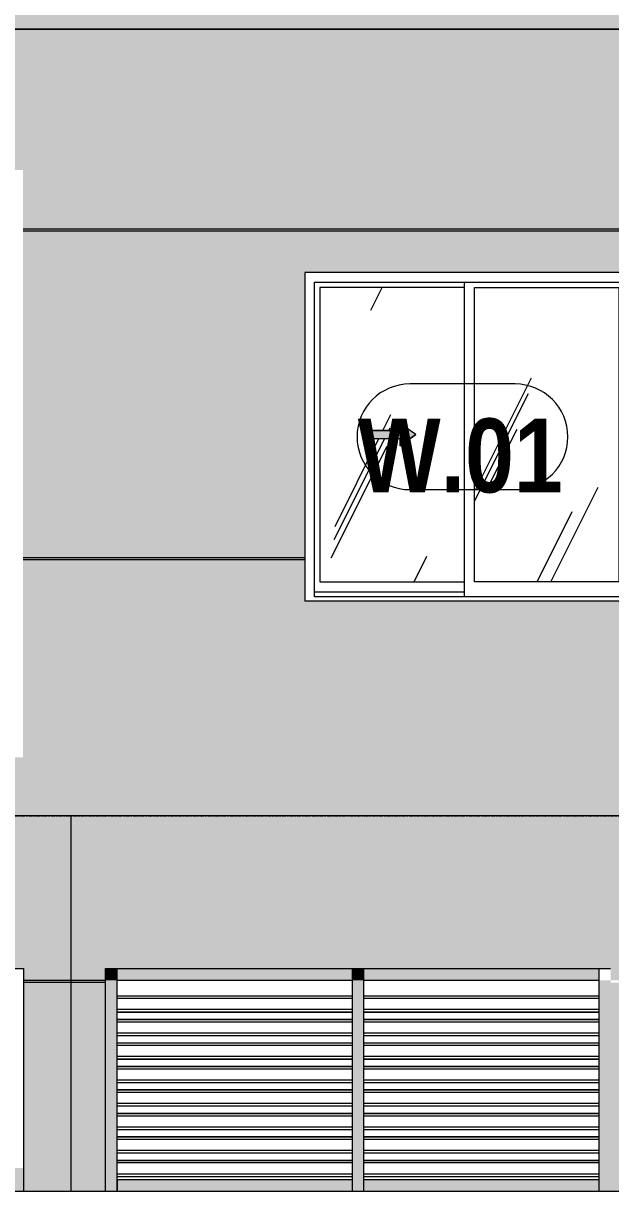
# Model space of a CAD drawing. Header units: millimetres. Extents: x 9199 to 175431, y -4466 to 35300.
# Drawn here: x 73037 to 75537, y 600 to 5575 of the extents above; entities that cross this region are included whole.
import ezdxf

# ---------------------------------------------------------------- set-up
doc = ezdxf.new("R2010")
doc.units = ezdxf.units.MM
doc.linetypes.add('1 NÉT CALL OUT', pattern=[6, 3, -3])
doc.linetypes.add('Centre', pattern=[31.75, 6.35, -4.7625, 15.875, -4.7625])
for name, color, linetype, lineweight in [('A-DETL-GENF', 92, 'Continuous', 9), ('A-DETL-GENF-1', 92, '1 NÉT CALL OUT', 9), ('A-FLOR-LEVL-2', 51, 'Centre', 9), ('A-GLAZ', 151, 'Continuous', 9), ('A-GLAZ-3', 7, '1 NÉT CALL OUT', 9), ('A-GLAZ-CWMG', 51, 'Continuous', 9), ('A-GLAZ-IDEN', 152, 'Continuous', 9), ('A-WALL', 113, 'Continuous', 9), ('A-WALL-PATT', 111, 'Continuous', 9), ('A-WALL-PATT-2', 111, 'Continuous', 5)]:
    doc.layers.add(name, color=color, linetype=linetype, lineweight=lineweight)
doc.styles.add('Arial_B_1', font='arialbd.ttf', dxfattribs={"width": 0.85, "height": 315})
pattern_1 = [(63.435, (53179.2, 1304.34), (-0.001, 1524.001), [532.46, -2875.3]), (63.435, (51655.2, 1304.34), (-0.001, 1524.001), [532.46, -2875.3]), (63.435, (53908.74, 1598.8), (-0.001, 1524.001), [532.46, -2875.3]), (63.435, (52384.74, 1598.8), (-0.001, 1524.001), [532.46, -2875.3]), (63.435, (53798.3, 1494.84), (-0.001, 1524.001), [532.46, -2875.3]), (63.435, (52274.3, 1494.84), (-0.001, 1524.001), [532.46, -2875.3]), (63.435, (53685.8, 2090.1), (-0.001, 1524.001), [258.8, -3148.965]), (63.435, (52161.8, 2090.1), (-0.001, 1524.001), [258.8, -3148.965]), (63.435, (53612.15, 1997.95), (-0.001, 1524.001), [532.46, -2875.3]), (63.435, (52088.15, 1997.95), (-0.001, 1524.001), [532.46, -2875.3]), (63.435, (53625.14, 2064.1), (-0.001, 1524.001), [532.46, -2875.3]), (63.435, (52101.14, 2064.1), (-0.001, 1524.001), [532.46, -2875.3]), (63.435, (53010.3, 1773.94), (-0.001, 1524.001), [532.46, -2875.3]), (63.435, (51486.3, 1773.94), (-0.001, 1524.001), [532.46, -2875.3]), (63.435, (53023.3, 1851.9), (-0.001, 1524.001), [532.46, -2875.3]), (63.435, (51499.3, 1851.9), (-0.001, 1524.001), [532.46, -2875.3]), (63.435, (53026.8, 1908.1), (-0.001, 1524.001), [532.46, -2875.3]), (63.435, (51502.8, 1908.1), (-0.001, 1524.001), [532.46, -2875.3])]

# ---------------------------------------------------------------- blocks, each defined once
blk = doc.blocks.new('1_FAMILY RVT - W01-WxH 1400x1400xmm-V6-TKCS_MẶT ĐỨNG HƯỚNG ĐÔNG')
at = {"layer": 'A-DETL-GENF-1'}
blk.add_hatch(color=256, dxfattribs=at).paths.add_polyline_path([(74639.8, 3776.5), (74707.5, 3823.9), (74639.8, 3871.4), (74639.8, 3840.9), (74504.3, 3840.9), (74504.3, 3807), (74639.8, 3807)])
at = {"layer": 'A-GLAZ'}
h = blk.add_hatch(dxfattribs=at)
h.set_pattern_fill('FP_1', color=256, style=0, pattern_type=2)
h.set_pattern_definition(pattern_1)
h.paths.add_polyline_path([(74913.1, 3197), (74913.1, 4450.9), (74298.8, 4450.9), (74298.8, 3197), (74409.6, 3197)])
h.paths.add_polyline_path([(74639.8, 3776.5), (74639.8, 3807), (74504.3, 3807), (74504.3, 3840.9), (74639.8, 3840.9), (74639.8, 3871.4), (74707.5, 3823.9), (74683.4, 3807)])
h = blk.add_hatch(dxfattribs=at)
h.set_pattern_fill('FP_1', color=256, style=0, pattern_type=2)
h.set_pattern_definition(pattern_1)
h.paths.add_polyline_path([(75571.8, 3197), (75571.8, 4450.9), (74957.5, 4450.9), (74957.5, 3197)])
at = {"layer": 'A-DETL-GENF'}
for p, q in [((74504.3, 3840.9), (74504.3, 3807)), ((74504.3, 3840.9), (74639.8, 3840.9)), ((74639.8, 3840.9), (74504.3, 3840.9)), ((74504.3, 3840.9), (74504.3, 3807)), ((74639.8, 3871.4), (74639.8, 3840.9)), ((74707.5, 3823.9), (74639.8, 3871.4)), ((74707.5, 3823.9), (74639.8, 3871.4)), ((74639.8, 3871.4), (74639.8, 3840.9)), ((74504.3, 3807), (74639.8, 3807)), ((74504.3, 3807), (74639.8, 3807)), ((74707.5, 3823.9), (74639.8, 3776.5)), ((74639.8, 3776.5), (74707.5, 3823.9)), ((74639.8, 3807), (74639.8, 3776.5)), ((74639.8, 3807), (74639.8, 3776.5))]:
    blk.add_line(p, q, dxfattribs=at)
at = {"layer": 'A-GLAZ'}
for p, q in [((75635.3, 4514.4), (74235.3, 4514.4)), ((74235.3, 4514.4), (74235.3, 3114.4)), ((75635.3, 4514.4), (75635.3, 3114.4)), ((74276.2, 4473.5), (75594.4, 4473.5)), ((74276.2, 3133.5), (74276.2, 4473.5)), ((74298.8, 4450.9), (74298.8, 3197)), ((74913.1, 4450.9), (74298.8, 4450.9)), ((74913.1, 4473.5), (74913.1, 3133.5)), ((74957.5, 3197), (74957.5, 4450.9)), ((74957.5, 4450.9), (75571.8, 4450.9)), ((75571.8, 4450.9), (75571.8, 3197)), ((75594.4, 3133.5), (75594.4, 4473.5)), ((74298.8, 3197), (74913.1, 3197)), ((75571.8, 3197), (74957.5, 3197)), ((74913.1, 3152.5), (74276.2, 3152.5)), ((74913.1, 3152.5), (74276.2, 3152.5)), ((75635.3, 3114.4), (74235.3, 3114.4)), ((75594.4, 3133.5), (74276.2, 3133.5))]:
    blk.add_line(p, q, dxfattribs=at)
blk = doc.blocks.new('Rectangular Mullion - 50 x 100mm-V85-TKCS_MẶT ĐỨNG HƯỚNG ĐÔNG')
at = {"layer": 'A-GLAZ-CWMG'}
blk.add_hatch(color=256, dxfattribs=at).paths.add_polyline_path([(45161.9, 600), (45161.9, 700), (45111.9, 700), (45111.9, 600)])
blk.add_line((45111.9, 700), (45111.9, 600), dxfattribs=at)
blk = doc.blocks.new('Rectangular Mullion - 50 x 100mm-3802525-TKCS_MẶT ĐỨNG HƯỚNG ĐÔNG')
at = {"layer": 'A-GLAZ-CWMG'}
blk.add_hatch(color=256, dxfattribs=at).paths.add_polyline_path([(77584.1, 1500), (77836.9, 1500), (77836.9, 1550), (76836.9, 1550), (76836.9, 1500), (77055, 1500)])
for p, q in [((76836.9, 1500), (76836.9, 1550)), ((77836.9, 1550), (77836.9, 1500)), ((76836.9, 1500), (77836.9, 1500))]:
    blk.add_line(p, q, dxfattribs=at)
blk = doc.blocks.new('Rectangular Mullion - 50 x 100mm-3802526-TKCS_MẶT ĐỨNG HƯỚNG ĐÔNG')
at = {"layer": 'A-GLAZ-CWMG'}
blk.add_hatch(color=256, dxfattribs=at).paths.add_polyline_path([(74409.6, 600), (74436.9, 600), (74436.9, 650), (73436.9, 650), (73436.9, 600), (74336.9, 600)])
for p, q in [((73436.9, 600), (73436.9, 650)), ((74436.9, 650), (73436.9, 650)), ((74436.9, 650), (74436.9, 600))]:
    blk.add_line(p, q, dxfattribs=at)
blk = doc.blocks.new('Rectangular Mullion - 50 x 100mm-3089668-TKCS_MẶT ĐỨNG HƯỚNG ĐÔNG')
at = {"layer": 'A-GLAZ-CWMG'}
blk.add_hatch(color=256, dxfattribs=at).paths.add_polyline_path([(17613.9, 1500), (17636.9, 1500), (17636.9, 1550), (17586.9, 1550), (17586.9, 1500)])
blk.add_line((17636.9, 1500), (17636.9, 1550), dxfattribs=at)
blk = doc.blocks.new('Rectangular Mullion - 50 x 100mm-V86-TKCS_MẶT ĐỨNG HƯỚNG ĐÔNG')
at = {"layer": 'A-GLAZ-CWMG'}
blk.add_hatch(color=256, dxfattribs=at).paths.add_polyline_path([(40586.9, 600), (40636.9, 600), (40635.6, 700), (40586.9, 700)])
blk.add_line((40636.9, 600), (40636.9, 700), dxfattribs=at)
blk = doc.blocks.new('Rectangular Mullion - 50 x 100mm-3089670-TKCS_MẶT ĐỨNG HƯỚNG ĐÔNG')
at = {"layer": 'A-GLAZ-CWMG'}
blk.add_hatch(color=256, dxfattribs=at).paths.add_polyline_path([(17614.4, 700), (17636.9, 700), (17636.9, 800), (17586.9, 800), (17586.9, 700)])
blk.add_line((17636.9, 700), (17636.9, 800), dxfattribs=at)
blk = doc.blocks.new('Rectangular Mullion - MULLION LA SACH-3802527-TKCS_MẶT ĐỨNG HƯỚNG ĐÔNG')
at = {"layer": 'A-GLAZ-CWMG'}
for p, q in [((73436.9, 734.3), (74436.9, 734.3)), ((73436.9, 733.3), (74436.9, 733.3)), ((73436.9, 733.2), (74436.9, 733.2)), ((73436.9, 723.5), (74436.9, 723.5)), ((73436.9, 676.5), (74436.9, 676.5)), ((73436.9, 665), (74436.9, 665)), ((73436.9, 664.8), (74436.9, 664.8))]:
    blk.add_line(p, q, dxfattribs=at)
blk = doc.blocks.new('Rectangular Mullion - 50 x 100mm-V87-TKCS_MẶT ĐỨNG HƯỚNG ĐÔNG')
at = {"layer": 'A-GLAZ-CWMG'}
blk.add_hatch(color=256, dxfattribs=at).paths.add_polyline_path([(41699.4, 600), (41699.4, 700), (41649.4, 700), (41649.4, 600)])
for p, q in [((41649.4, 700), (41649.4, 600)), ((41699.4, 600), (41699.4, 700))]:
    blk.add_line(p, q, dxfattribs=at)
blk = doc.blocks.new('Rectangular Mullion - 50 x 100mm-3089658-TKCS_MẶT ĐỨNG HƯỚNG ĐÔNG')
at = {"layer": 'A-GLAZ-CWMG'}
blk.add_hatch(color=256, dxfattribs=at).paths.add_polyline_path([(18561.5, 700), (18561.5, 800), (18511.5, 800), (18511.5, 700)])
for p, q in [((18511.5, 800), (18511.5, 700)), ((18561.5, 700), (18561.5, 800))]:
    blk.add_line(p, q, dxfattribs=at)
blk = doc.blocks.new('Rectangular Mullion - 50 x 100mm-3089659-TKCS_MẶT ĐỨNG HƯỚNG ĐÔNG')
at = {"layer": 'A-GLAZ-CWMG'}
blk.add_hatch(color=256, dxfattribs=at).paths.add_polyline_path([(41699.4, 1500), (41699.4, 1550), (41649.4, 1550), (41649.4, 1500)])
for p, q in [((41649.4, 1550), (41649.4, 1500)), ((41699.4, 1500), (41699.4, 1550))]:
    blk.add_line(p, q, dxfattribs=at)
blk = doc.blocks.new('Rectangular Mullion - 50 x 100mm-3089666-TKCS_MẶT ĐỨNG HƯỚNG ĐÔNG')
at = {"layer": 'A-GLAZ-CWMG'}
blk.add_hatch(color=256, dxfattribs=at).paths.add_polyline_path([(21385.3, 700), (21385.3, 800), (21335.3, 800), (21335.3, 700)])
blk.add_line((21335.3, 800), (21335.3, 700), dxfattribs=at)
blk = doc.blocks.new('SSA-WINDOW TAG - 10-2062020-TKCS_MẶT ĐỨNG HƯỚNG ĐÔNG')
at = {"layer": 'A-GLAZ-IDEN'}
for p, q in [((75129.8, 10839.4), (74682.2, 10839.4)), ((74682.2, 10389.4), (75129.8, 10389.4))]:
    blk.add_line(p, q, dxfattribs=at)
for centre, start, end in [((74682.2, 10614.4), 90, 270), ((75129.8, 10614.4), 270, 90)]:
    blk.add_arc(centre, 225, start, end, dxfattribs=at)

msp = doc.modelspace()

# ---------------------------------------------------------------- hatches: boundary and pattern name
at = {"layer": 'A-WALL-PATT'}
h = msp.add_hatch(color=256, dxfattribs=at)
h.paths.add_polyline_path([(72293.2, 5550), (73239, 5550), (73239, 8950), (69761.9, 8950), (69761.9, 8350), (69751.9, 8350), (69751.9, 5550), (70176.9, 5550)])
h.paths.add_polyline_path([(73035.7, 5800), (70111.9, 5800), (70111.9, 8350), (73035.7, 8350), (73035.7, 5983.2)])
at = {"layer": 'A-WALL-PATT-2'}
h = msp.add_hatch(color=256, dxfattribs=at)
h.paths.add_polyline_path([(73239, 5550), (76546.9, 5550), (76546.9, 8350), (76536.9, 8350), (76536.9, 8950), (73239, 8950), (73239, 5983.2)])
h.paths.add_polyline_path([(75635.3, 6514.4), (74235.3, 6514.4), (74235.3, 7914.4), (75635.3, 7914.4), (75635.3, 6533.4)])
h = msp.add_hatch(color=256, dxfattribs=at)
h.paths.add_polyline_path([(72293.2, 2200), (73239, 2200), (73239, 3290), (73035.7, 3290), (73035.7, 2450), (70111.9, 2450), (70111.9, 3290), (69762.3, 3290), (69762.3, 2200), (70176.9, 2200)])
h.paths.add_polyline_path([(73035.7, 3300), (73239, 3300), (73239, 4690), (73035.7, 4690), (73035.7, 3819.1)])
h.paths.add_polyline_path([(70111.9, 3300), (70111.9, 4690), (69762.3, 4690), (69762.3, 3300)])
h.paths.add_polyline_path([(69762.3, 4700), (70111.9, 4700), (70111.9, 4950), (73035.7, 4950), (73035.7, 4700), (73239, 4700), (73239, 5550), (69762.3, 5550), (69762.3, 4901.2)])
h = msp.add_hatch(color=256, dxfattribs=at)
h.paths.add_polyline_path([(73239, 2200), (76546.9, 2200), (76546.9, 3290), (75635.3, 3290), (75635.3, 3114.4), (74235.3, 3114.4), (74235.3, 3290), (73239, 3290), (73239, 2737.1)])
h.paths.add_polyline_path([(73351.4, 3300), (74235.3, 3300), (74235.3, 4514.4), (75635.3, 4514.4), (75635.3, 3300), (76546.9, 3300), (76546.9, 4690), (73239, 4690), (73239, 3300)])
h.paths.add_polyline_path([(76546.9, 4700), (76546.9, 4945.8), (76536.9, 4945.8), (76536.9, 5550), (73239, 5550), (73239, 4700), (76525.9, 4700)])
for points in [[(73104.8, 4690), (73239, 4690), (73239, 4700), (73035.7, 4700), (73035.7, 4690)], [(76536.9, 4690), (76546.9, 4690), (76546.9, 4700), (73239, 4700), (73239, 4690), (76525.9, 4690)], [(73239, 3290), (73239, 3300), (73035.7, 3300), (73035.7, 3290)], [(73351.4, 3290), (74235.3, 3290), (74235.3, 3300), (73239, 3300), (73239, 3290)], [(73240.3, 1490), (73238.7, 1500), (73036.9, 1500), (73036.9, 1490)], [(73386.9, 1490), (73386.9, 1500), (73240.3, 1500), (73240.3, 1490), (73351.4, 1490)]]:
    msp.add_hatch(color=256, dxfattribs=at).paths.add_polyline_path(points)
h = msp.add_hatch(color=256, dxfattribs=at)
h.paths.add_polyline_path([(73036.9, 600), (73240.3, 600), (73240.3, 1490), (73036.9, 1490), (73036.9, 1114.1)])
h.paths.add_polyline_path([(70111.9, 600), (70111.9, 1490), (69751.9, 1490), (69751.9, 600)])
h.paths.add_polyline_path([(73036.9, 1500), (73240.3, 1500), (73240.3, 2200), (65033.3, 2200), (65033.3, 1550), (69751.9, 1550), (69751.9, 1500), (70111.9, 1500), (70111.9, 1550), (73036.9, 1550)])
h = msp.add_hatch(color=256, dxfattribs=at)
h.paths.add_polyline_path([(73240.3, 600), (73386.9, 600), (73386.9, 1490), (73240.3, 1490), (73240.3, 1114.1)])
h.paths.add_polyline_path([(75551.8, 600), (75736.9, 600), (75736.9, 1490), (75536.9, 1490), (75536.9, 600)])
h.paths.add_polyline_path([(78049.1, 600), (78236.9, 600), (78236.9, 1490), (77886.9, 1490), (77886.9, 600), (78041.7, 600)])
h.paths.add_polyline_path([(73386.9, 1500), (73386.9, 1550), (75536.9, 1550), (75536.9, 1500), (75736.9, 1500), (75736.9, 1550), (77886.9, 1550), (77886.9, 1500), (78236.9, 1500), (78236.9, 2200), (73240.3, 2200), (73240.3, 1500), (73351.4, 1500)])

# ---------------------------------------------------------------- linework, layer by layer
at = {"layer": 'A-FLOR-LEVL-2'}
msp.add_line((9199.1, 2200), (84597.8, 2200), dxfattribs=at)
at = {"layer": 'A-WALL'}
for p, q in [((69751.9, 5550), (76536.9, 5550)), ((76546.9, 5550), (69762.3, 5550)), ((73035.7, 4700), (76546.9, 4700)), ((76546.9, 4690), (73035.7, 4690)), ((73035.7, 3300), (74235.3, 3300)), ((74235.3, 3290), (73035.7, 3290)), ((78246.9, 2200), (48648, 2200)), ((73240.3, 600), (73240.3, 2200)), ((70111.9, 1550), (73036.9, 1550)), ((73036.9, 1550), (73036.9, 600)), ((73386.9, 600), (73386.9, 1550)), ((73386.9, 1550), (75536.9, 1550)), ((73036.9, 1500), (73386.9, 1500)), ((73386.9, 1490), (73036.9, 1490)), ((79428.2, 600), (37026.9, 600))]:
    msp.add_line(p, q, dxfattribs=at)

# ---------------------------------------------------------------- block references
at = {"layer": 'A-GLAZ-3'}
msp.add_blockref('1_FAMILY RVT - W01-WxH 1400x1400xmm-V6-TKCS_MẶT ĐỨNG HƯỚNG ĐÔNG', (0, 0), dxfattribs=at)
at = {"layer": 'A-GLAZ-CWMG'}
for name, p in [('Rectangular Mullion - 50 x 100mm-3089668-TKCS_MẶT ĐỨNG HƯỚNG ĐÔNG', (55799.9, 0)), ('Rectangular Mullion - 50 x 100mm-3802525-TKCS_MẶT ĐỨNG HƯỚNG ĐÔNG', (-3400.1, 0)), ('Rectangular Mullion - 50 x 100mm-3089659-TKCS_MẶT ĐỨNG HƯỚNG ĐÔNG', (32787.4, 0)), ('Rectangular Mullion - 50 x 100mm-3802525-TKCS_MẶT ĐỨNG HƯỚNG ĐÔNG', (-2350.1, 0)), ('Rectangular Mullion - 50 x 100mm-3089670-TKCS_MẶT ĐỨNG HƯỚNG ĐÔNG', (55799.9, 700)), ('Rectangular Mullion - 50 x 100mm-3089658-TKCS_MẶT ĐỨNG HƯỚNG ĐÔNG', (55925.4, 700)), ('Rectangular Mullion - 50 x 100mm-3089666-TKCS_MẶT ĐỨNG HƯỚNG ĐÔNG', (54151.6, 700)), ('Rectangular Mullion - 50 x 100mm-3089670-TKCS_MẶT ĐỨNG HƯỚNG ĐÔNG', (55799.9, 600)), ('Rectangular Mullion - MULLION LA SACH-3802527-TKCS_MẶT ĐỨNG HƯỚNG ĐÔNG', (0, 700)), ('Rectangular Mullion - 50 x 100mm-3089658-TKCS_MẶT ĐỨNG HƯỚNG ĐÔNG', (55925.4, 600)), ('Rectangular Mullion - MULLION LA SACH-3802527-TKCS_MẶT ĐỨNG HƯỚNG ĐÔNG', (1050, 700)), ('Rectangular Mullion - 50 x 100mm-3089666-TKCS_MẶT ĐỨNG HƯỚNG ĐÔNG', (54151.6, 600)), ('Rectangular Mullion - 50 x 100mm-3089670-TKCS_MẶT ĐỨNG HƯỚNG ĐÔNG', (55799.9, 500)), ('Rectangular Mullion - MULLION LA SACH-3802527-TKCS_MẶT ĐỨNG HƯỚNG ĐÔNG', (0, 600)), ('Rectangular Mullion - 50 x 100mm-3089658-TKCS_MẶT ĐỨNG HƯỚNG ĐÔNG', (55925.4, 500)), ('Rectangular Mullion - MULLION LA SACH-3802527-TKCS_MẶT ĐỨNG HƯỚNG ĐÔNG', (1050, 600)), ('Rectangular Mullion - 50 x 100mm-3089666-TKCS_MẶT ĐỨNG HƯỚNG ĐÔNG', (54151.6, 500)), ('Rectangular Mullion - 50 x 100mm-3089670-TKCS_MẶT ĐỨNG HƯỚNG ĐÔNG', (55799.9, 400)), ('Rectangular Mullion - MULLION LA SACH-3802527-TKCS_MẶT ĐỨNG HƯỚNG ĐÔNG', (0, 500)), ('Rectangular Mullion - 50 x 100mm-3089658-TKCS_MẶT ĐỨNG HƯỚNG ĐÔNG', (55925.4, 400)), ('Rectangular Mullion - MULLION LA SACH-3802527-TKCS_MẶT ĐỨNG HƯỚNG ĐÔNG', (1050, 500)), ('Rectangular Mullion - 50 x 100mm-3089666-TKCS_MẶT ĐỨNG HƯỚNG ĐÔNG', (54151.6, 400)), ('Rectangular Mullion - 50 x 100mm-3089670-TKCS_MẶT ĐỨNG HƯỚNG ĐÔNG', (55799.9, 300)), ('Rectangular Mullion - MULLION LA SACH-3802527-TKCS_MẶT ĐỨNG HƯỚNG ĐÔNG', (0, 400)), ('Rectangular Mullion - 50 x 100mm-3089658-TKCS_MẶT ĐỨNG HƯỚNG ĐÔNG', (55925.4, 300)), ('Rectangular Mullion - MULLION LA SACH-3802527-TKCS_MẶT ĐỨNG HƯỚNG ĐÔNG', (1050, 400)), ('Rectangular Mullion - 50 x 100mm-3089666-TKCS_MẶT ĐỨNG HƯỚNG ĐÔNG', (54151.6, 300)), ('Rectangular Mullion - 50 x 100mm-3089670-TKCS_MẶT ĐỨNG HƯỚNG ĐÔNG', (55799.9, 200)), ('Rectangular Mullion - MULLION LA SACH-3802527-TKCS_MẶT ĐỨNG HƯỚNG ĐÔNG', (0, 300)), ('Rectangular Mullion - 50 x 100mm-3089658-TKCS_MẶT ĐỨNG HƯỚNG ĐÔNG', (55925.4, 200)), ('Rectangular Mullion - MULLION LA SACH-3802527-TKCS_MẶT ĐỨNG HƯỚNG ĐÔNG', (1050, 300)), ('Rectangular Mullion - 50 x 100mm-3089666-TKCS_MẶT ĐỨNG HƯỚNG ĐÔNG', (54151.6, 200)), ('Rectangular Mullion - 50 x 100mm-3089670-TKCS_MẶT ĐỨNG HƯỚNG ĐÔNG', (55799.9, 100)), ('Rectangular Mullion - MULLION LA SACH-3802527-TKCS_MẶT ĐỨNG HƯỚNG ĐÔNG', (0, 200)), ('Rectangular Mullion - 50 x 100mm-3089658-TKCS_MẶT ĐỨNG HƯỚNG ĐÔNG', (55925.4, 100)), ('Rectangular Mullion - MULLION LA SACH-3802527-TKCS_MẶT ĐỨNG HƯỚNG ĐÔNG', (1050, 200)), ('Rectangular Mullion - 50 x 100mm-3089666-TKCS_MẶT ĐỨNG HƯỚNG ĐÔNG', (54151.6, 100)), ('Rectangular Mullion - 50 x 100mm-3089670-TKCS_MẶT ĐỨNG HƯỚNG ĐÔNG', (55799.9, 0)), ('Rectangular Mullion - MULLION LA SACH-3802527-TKCS_MẶT ĐỨNG HƯỚNG ĐÔNG', (0, 100)), ('Rectangular Mullion - 50 x 100mm-3089658-TKCS_MẶT ĐỨNG HƯỚNG ĐÔNG', (55925.4, 0)), ('Rectangular Mullion - MULLION LA SACH-3802527-TKCS_MẶT ĐỨNG HƯỚNG ĐÔNG', (1050, 100)), ('Rectangular Mullion - 50 x 100mm-3089666-TKCS_MẶT ĐỨNG HƯỚNG ĐÔNG', (54151.6, 0)), ('Rectangular Mullion - 50 x 100mm-V85-TKCS_MẶT ĐỨNG HƯỚNG ĐÔNG', (27874.9, 0)), ('Rectangular Mullion - 50 x 100mm-V86-TKCS_MẶT ĐỨNG HƯỚNG ĐÔNG', (32799.9, 0)), ('Rectangular Mullion - MULLION LA SACH-3802527-TKCS_MẶT ĐỨNG HƯỚNG ĐÔNG', (0, 0)), ('Rectangular Mullion - 50 x 100mm-V87-TKCS_MẶT ĐỨNG HƯỚNG ĐÔNG', (32787.4, 0)), ('Rectangular Mullion - MULLION LA SACH-3802527-TKCS_MẶT ĐỨNG HƯỚNG ĐÔNG', (1050, 0)), ('Rectangular Mullion - 50 x 100mm-V85-TKCS_MẶT ĐỨNG HƯỚNG ĐÔNG', (30374.9, 0)), ('Rectangular Mullion - 50 x 100mm-3802526-TKCS_MẶT ĐỨNG HƯỚNG ĐÔNG', (0, 0)), ('Rectangular Mullion - 50 x 100mm-3802526-TKCS_MẶT ĐỨNG HƯỚNG ĐÔNG', (1050, 0))]:
    msp.add_blockref(name, p, dxfattribs=at)
at = {"layer": 'A-GLAZ-IDEN'}
msp.add_blockref('SSA-WINDOW TAG - 10-2062020-TKCS_MẶT ĐỨNG HƯỚNG ĐÔNG', (0, -6800), dxfattribs=at)

# ---------------------------------------------------------------- texts
at = {"layer": 'A-GLAZ-IDEN', "insert": (74896.7, 3732.5), "char_height": 315, "width": 902.7, "attachment_point": 5, "line_spacing_factor": 0.936439, "style": 'Arial_B_1'}
msp.add_mtext('\\pt6.3756,12.7512,19.12365,25.49925,31.87485,38.25045,44.62605,50.9985,57.3741,63.7497,70.1253,76.5009,82.8765,89.24895,95.62455,102.00015,108.37575,114.75135,121.1238,127.4994,133.875,140.2506,146.6262,152.99865,159.37425,165.74985,172.12545,178.50105,184.8735,191.2491,197.6247,204.0003;W.01', dxfattribs=at)

doc.saveas('drawing.dxf')
